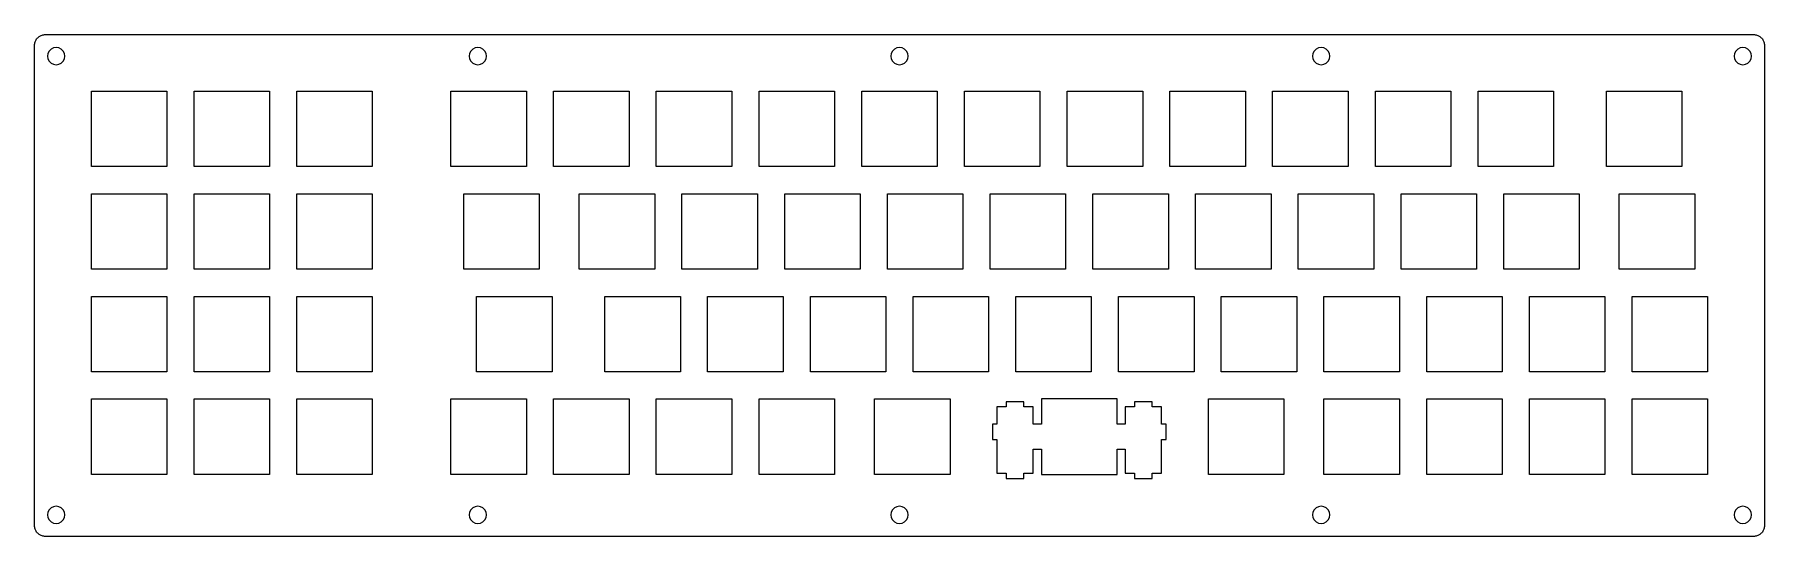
# Model space of a CAD drawing. Extents: x 0 to 321, y 0 to 93.
import ezdxf

# ---------------------------------------------------------------- set-up
doc = ezdxf.new("R2010")
doc.units = 0
doc.layers.get('0').update_dxf_attribs({"linetype": 'CONTINUOUS'})

msp = doc.modelspace()

# ---------------------------------------------------------------- linework, layer by layer
at = {"color": 0}
for p, q in [((0.919152, 93.0092), (1.05006, 93.0963)), ((1.05006, 93.0963), (1.18787, 93.1732)), ((1.18787, 93.1732), (1.32981, 93.2381)), ((1.32981, 93.2381), (1.47588, 93.2931)), ((1.47588, 93.2931), (1.62884, 93.3358)), ((1.62884, 93.3358), (1.7818, 93.3662)), ((1.7818, 93.3662), (1.9389, 93.3842)), ((1.9389, 93.3842), (2.096, 93.3909)), ((2.096, 93.3909), (318.896, 93.3909)), ((318.896, 93.3909), (319.053, 93.3842)), ((319.053, 93.3842), (319.209, 93.3662)), ((319.209, 93.3662), (319.363, 93.3358)), ((319.363, 93.3358), (319.515, 93.2931)), ((319.515, 93.2931), (319.662, 93.2381)), ((319.662, 93.2381), (319.804, 93.1732)), ((319.804, 93.1732), (319.941, 93.0963)), ((319.941, 93.0963), (320.071, 93.0092)), ((0.095085, 91.3903), (0.101975, 91.5472)), ((0.095085, 2.1897), (0.095085, 91.3903)), ((0.101975, 91.5472), (0.119889, 91.7042)), ((0.119889, 91.7042), (0.150206, 91.8573)), ((0.150206, 91.8573), (0.192925, 92.0101)), ((0.192925, 92.0101), (0.248047, 92.1561)), ((0.248047, 92.1561), (0.312815, 92.2983)), ((0.312815, 92.2983), (0.389985, 92.4359)), ((0.389985, 92.4359), (0.4768, 92.5671)), ((0.4768, 92.5671), (0.574643, 92.6895)), ((0.574643, 92.6895), (0.680752, 92.8053)), ((0.680752, 92.8053), (0.796505, 92.9114)), ((0.796505, 92.9114), (0.919152, 93.0092)), ((2.57418, 89.8853), (2.49425, 89.3907)), ((2.80017, 90.3333), (2.57418, 89.8853)), ((3.15295, 90.6861), (2.80017, 90.3333)), ((3.6008, 90.9119), (3.15295, 90.6861)), ((4.09416, 90.9906), (3.6008, 90.9119)), ((4.58886, 90.9119), (4.09416, 90.9906)), ((5.03534, 90.6861), (4.58886, 90.9119)), ((5.38949, 90.3333), (5.03534, 90.6861)), ((5.61689, 89.8853), (5.38949, 90.3333)), ((5.69405, 89.3907), (5.61689, 89.8853)), ((80.7738, 89.8853), (80.6951, 89.3907)), ((81.001, 90.3333), (80.7738, 89.8853)), ((81.3537, 90.6861), (81.001, 90.3333)), ((81.8003, 90.9119), (81.3537, 90.6861)), ((82.2949, 90.9906), (81.8003, 90.9119)), ((82.7899, 90.9119), (82.2949, 90.9906)), ((83.2347, 90.6861), (82.7899, 90.9119)), ((83.5889, 90.3333), (83.2347, 90.6861)), ((83.8165, 89.8853), (83.5889, 90.3333)), ((83.8951, 89.3907), (83.8165, 89.8853)), ((158.973, 89.8853), (158.896, 89.3907)), ((159.202, 90.3333), (158.973, 89.8853)), ((159.556, 90.6861), (159.202, 90.3333)), ((160.001, 90.9119), (159.556, 90.6861)), ((160.496, 90.9906), (160.001, 90.9119)), ((160.989, 90.9119), (160.496, 90.9906)), ((161.436, 90.6861), (160.989, 90.9119)), ((161.79, 90.3333), (161.436, 90.6861)), ((162.017, 89.8853), (161.79, 90.3333)), ((162.096, 89.3907), (162.017, 89.8853)), ((237.174, 89.8853), (237.096, 89.3907)), ((237.401, 90.3333), (237.174, 89.8853)), ((237.756, 90.6861), (237.401, 90.3333)), ((238.202, 90.9119), (237.756, 90.6861)), ((238.695, 90.9906), (238.202, 90.9119)), ((239.19, 90.9119), (238.695, 90.9906)), ((239.637, 90.6861), (239.19, 90.9119)), ((239.991, 90.3333), (239.637, 90.6861)), ((240.217, 89.8853), (239.991, 90.3333)), ((240.295, 89.3907), (240.217, 89.8853)), ((315.375, 89.8853), (315.297, 89.3907)), ((315.601, 90.3333), (315.375, 89.8853)), ((315.955, 90.6861), (315.601, 90.3333)), ((316.402, 90.9119), (315.955, 90.6861)), ((316.896, 90.9906), (316.402, 90.9119)), ((317.391, 90.9119), (316.896, 90.9906)), ((317.836, 90.6861), (317.391, 90.9119)), ((318.19, 90.3333), (317.836, 90.6861)), ((318.418, 89.8853), (318.19, 90.3333)), ((318.496, 89.3907), (318.418, 89.8853)), ((320.071, 93.0092), (320.194, 92.9114)), ((320.194, 92.9114), (320.31, 92.8053)), ((320.31, 92.8053), (320.416, 92.6895)), ((320.416, 92.6895), (320.515, 92.5671)), ((320.515, 92.5671), (320.602, 92.4359)), ((320.602, 92.4359), (320.679, 92.2983)), ((320.679, 92.2983), (320.744, 92.1561)), ((320.744, 92.1561), (320.799, 92.0101)), ((320.799, 92.0101), (320.84, 91.8573)), ((320.84, 91.8573), (320.872, 91.7042)), ((320.872, 91.7042), (320.89, 91.5472)), ((320.89, 91.5472), (320.897, 91.3903)), ((320.897, 91.3903), (320.897, 2.1897)), ((2.49425, 89.3907), (2.57418, 88.8972)), ((2.57418, 88.8972), (2.80017, 88.4509)), ((2.80017, 88.4509), (3.15295, 88.0967)), ((3.15295, 88.0967), (3.6008, 87.8692)), ((3.6008, 87.8692), (4.09416, 87.7905)), ((4.09416, 87.7905), (4.58886, 87.8692)), ((4.58886, 87.8692), (5.03534, 88.0967)), ((5.03534, 88.0967), (5.38949, 88.4509)), ((5.38949, 88.4509), (5.61689, 88.8972)), ((5.61689, 88.8972), (5.69405, 89.3907)), ((80.6951, 89.3907), (80.7738, 88.8972)), ((80.7738, 88.8972), (81.001, 88.4509)), ((81.001, 88.4509), (81.3537, 88.0967)), ((81.3537, 88.0967), (81.8003, 87.8692)), ((81.8003, 87.8692), (82.2949, 87.7905)), ((82.2949, 87.7905), (82.7899, 87.8692)), ((82.7899, 87.8692), (83.2347, 88.0967)), ((83.2347, 88.0967), (83.5889, 88.4509)), ((83.5889, 88.4509), (83.8165, 88.8972)), ((83.8165, 88.8972), (83.8951, 89.3907)), ((158.896, 89.3907), (158.973, 88.8972)), ((158.973, 88.8972), (159.202, 88.4509)), ((159.202, 88.4509), (159.556, 88.0967)), ((159.556, 88.0967), (160.001, 87.8692)), ((160.001, 87.8692), (160.496, 87.7905)), ((160.496, 87.7905), (160.989, 87.8692)), ((160.989, 87.8692), (161.436, 88.0967)), ((161.436, 88.0967), (161.79, 88.4509)), ((161.79, 88.4509), (162.017, 88.8972)), ((162.017, 88.8972), (162.096, 89.3907)), ((237.096, 89.3907), (237.174, 88.8972)), ((237.174, 88.8972), (237.401, 88.4509)), ((237.401, 88.4509), (237.756, 88.0967)), ((237.756, 88.0967), (238.202, 87.8692)), ((238.202, 87.8692), (238.695, 87.7905)), ((238.695, 87.7905), (239.19, 87.8692)), ((239.19, 87.8692), (239.637, 88.0967)), ((239.637, 88.0967), (239.991, 88.4509)), ((239.991, 88.4509), (240.217, 88.8972)), ((240.217, 88.8972), (240.295, 89.3907)), ((315.297, 89.3907), (315.375, 88.8972)), ((315.375, 88.8972), (315.601, 88.4509)), ((315.601, 88.4509), (315.955, 88.0967)), ((315.955, 88.0967), (316.402, 87.8692)), ((316.402, 87.8692), (316.896, 87.7905)), ((316.896, 87.7905), (317.391, 87.8692)), ((317.391, 87.8692), (317.836, 88.0967)), ((317.836, 88.0967), (318.19, 88.4509)), ((318.19, 88.4509), (318.418, 88.8972)), ((318.418, 88.8972), (318.496, 89.3907)), ((10.6192, 82.8668), (24.62, 82.8668)), ((10.6192, 68.8661), (10.6192, 82.8668)), ((24.62, 82.8668), (24.62, 68.8661)), ((29.6706, 82.8668), (43.67, 82.8668)), ((29.6706, 68.8661), (29.6706, 82.8668)), ((43.67, 82.8668), (43.67, 68.8661)), ((48.7204, 82.8668), (62.72, 82.8668)), ((48.7204, 68.8661), (48.7204, 82.8668)), ((62.72, 82.8668), (62.72, 68.8661)), ((77.2954, 82.8668), (91.295, 82.8668)), ((77.2954, 68.8661), (77.2954, 82.8668)), ((91.295, 82.8668), (91.295, 68.8661)), ((96.3454, 82.8668), (110.345, 82.8668)), ((96.3454, 68.8661), (96.3454, 82.8668)), ((110.345, 82.8668), (110.345, 68.8661)), ((115.395, 82.8668), (129.395, 82.8668)), ((115.395, 68.8661), (115.395, 82.8668)), ((129.395, 82.8668), (129.395, 68.8661)), ((134.445, 82.8668), (148.445, 82.8668)), ((134.445, 68.8661), (134.445, 82.8668)), ((148.445, 82.8668), (148.445, 68.8661)), ((153.495, 82.8668), (167.495, 82.8668)), ((153.495, 68.8661), (153.495, 82.8668)), ((167.495, 82.8668), (167.495, 68.8661)), ((172.545, 82.8668), (186.545, 82.8668)), ((172.545, 68.8661), (172.545, 82.8668)), ((186.545, 82.8668), (186.545, 68.8661)), ((191.595, 82.8668), (205.595, 82.8668)), ((191.595, 68.8661), (191.595, 82.8668)), ((205.595, 82.8668), (205.595, 68.8661)), ((210.645, 82.8668), (224.645, 82.8668)), ((210.645, 68.8661), (210.645, 82.8668)), ((224.645, 82.8668), (224.645, 68.8661)), ((229.695, 82.8668), (243.695, 82.8668)), ((229.695, 68.8661), (229.695, 82.8668)), ((243.695, 82.8668), (243.695, 68.8661)), ((248.745, 82.8668), (262.745, 82.8668)), ((248.745, 68.8661), (248.745, 82.8668)), ((262.745, 82.8668), (262.745, 68.8661)), ((267.795, 82.8668), (281.795, 82.8668)), ((267.795, 68.8661), (267.795, 82.8668)), ((281.795, 82.8668), (281.795, 68.8661)), ((291.608, 82.8668), (305.608, 82.8668)), ((291.608, 68.8661), (291.608, 82.8668)), ((305.608, 82.8668), (305.608, 68.8661)), ((24.62, 68.8661), (10.6192, 68.8661)), ((43.67, 68.8661), (29.6706, 68.8661)), ((62.72, 68.8661), (48.7204, 68.8661)), ((91.295, 68.8661), (77.2954, 68.8661)), ((110.345, 68.8661), (96.3454, 68.8661)), ((129.395, 68.8661), (115.395, 68.8661)), ((148.445, 68.8661), (134.445, 68.8661)), ((167.495, 68.8661), (153.495, 68.8661)), ((186.545, 68.8661), (172.545, 68.8661)), ((205.595, 68.8661), (191.595, 68.8661)), ((224.645, 68.8661), (210.645, 68.8661)), ((243.695, 68.8661), (229.695, 68.8661)), ((262.745, 68.8661), (248.745, 68.8661)), ((281.795, 68.8661), (267.795, 68.8661)), ((305.608, 68.8661), (291.608, 68.8661)), ((10.6192, 63.8157), (24.62, 63.8157)), ((10.6192, 49.8161), (10.6192, 63.8157)), ((24.62, 63.8157), (24.62, 49.8161)), ((29.6706, 63.8157), (43.67, 63.8157)), ((29.6706, 49.8161), (29.6706, 63.8157)), ((43.67, 63.8157), (43.67, 49.8161)), ((48.7204, 63.8157), (62.72, 63.8157)), ((48.7204, 49.8161), (48.7204, 63.8157)), ((62.72, 63.8157), (62.72, 49.8161)), ((79.6766, 63.8157), (93.6763, 63.8157)), ((79.6766, 49.8161), (79.6766, 63.8157)), ((93.6763, 63.8157), (93.6763, 49.8161)), ((101.108, 63.8157), (115.108, 63.8157)), ((101.108, 49.8161), (101.108, 63.8157)), ((115.108, 63.8157), (115.108, 49.8161)), ((120.158, 63.8157), (134.158, 63.8157)), ((120.158, 49.8161), (120.158, 63.8157)), ((134.158, 63.8157), (134.158, 49.8161)), ((139.208, 63.8157), (153.208, 63.8157)), ((139.208, 49.8161), (139.208, 63.8157)), ((153.208, 63.8157), (153.208, 49.8161)), ((158.258, 63.8157), (172.258, 63.8157)), ((158.258, 49.8161), (158.258, 63.8157)), ((172.258, 63.8157), (172.258, 49.8161)), ((177.308, 63.8157), (191.308, 63.8157)), ((177.308, 49.8161), (177.308, 63.8157)), ((191.308, 63.8157), (191.308, 49.8161)), ((196.358, 63.8157), (210.358, 63.8157)), ((196.358, 49.8161), (196.358, 63.8157)), ((210.358, 63.8157), (210.358, 49.8161)), ((215.408, 63.8157), (229.408, 63.8157)), ((215.408, 49.8161), (215.408, 63.8157)), ((229.408, 63.8157), (229.408, 49.8161)), ((234.458, 63.8157), (248.458, 63.8157)), ((234.458, 49.8161), (234.458, 63.8157)), ((248.458, 63.8157), (248.458, 49.8161)), ((253.507, 63.8157), (267.508, 63.8157)), ((253.507, 49.8161), (253.507, 63.8157)), ((267.508, 63.8157), (267.508, 49.8161)), ((272.558, 63.8157), (286.558, 63.8157)), ((272.558, 49.8161), (272.558, 63.8157)), ((286.558, 63.8157), (286.558, 49.8161)), ((293.988, 63.8157), (307.989, 63.8157)), ((293.988, 49.8161), (293.988, 63.8157)), ((307.989, 63.8157), (307.989, 49.8161)), ((24.62, 49.8161), (10.6192, 49.8161)), ((43.67, 49.8161), (29.6706, 49.8161)), ((62.72, 49.8161), (48.7204, 49.8161)), ((93.6763, 49.8161), (79.6766, 49.8161)), ((115.108, 49.8161), (101.108, 49.8161)), ((134.158, 49.8161), (120.158, 49.8161)), ((153.208, 49.8161), (139.208, 49.8161)), ((172.258, 49.8161), (158.258, 49.8161)), ((191.308, 49.8161), (177.308, 49.8161)), ((210.358, 49.8161), (196.358, 49.8161)), ((229.408, 49.8161), (215.408, 49.8161)), ((248.458, 49.8161), (234.458, 49.8161)), ((267.508, 49.8161), (253.507, 49.8161)), ((286.558, 49.8161), (272.558, 49.8161)), ((307.989, 49.8161), (293.988, 49.8161)), ((10.6192, 44.7657), (24.62, 44.7657)), ((10.6192, 30.7661), (10.6192, 44.7657)), ((24.62, 44.7657), (24.62, 30.7661)), ((29.6706, 44.7657), (43.67, 44.7657)), ((29.6706, 30.7661), (29.6706, 44.7657)), ((43.67, 44.7657), (43.67, 30.7661)), ((48.7204, 44.7657), (62.72, 44.7657)), ((48.7204, 30.7661), (48.7204, 44.7657)), ((62.72, 44.7657), (62.72, 30.7661)), ((82.0579, 44.7657), (96.0575, 44.7657)), ((82.0579, 30.7661), (82.0579, 44.7657)), ((96.0575, 44.7657), (96.0575, 30.7661)), ((105.87, 44.7657), (119.87, 44.7657)), ((105.87, 30.7661), (105.87, 44.7657)), ((119.87, 44.7657), (119.87, 30.7661)), ((124.919, 44.7657), (138.92, 44.7657)), ((124.919, 30.7661), (124.919, 44.7657)), ((138.92, 44.7657), (138.92, 30.7661)), ((143.97, 44.7657), (157.97, 44.7657)), ((143.97, 30.7661), (143.97, 44.7657)), ((157.97, 44.7657), (157.97, 30.7661)), ((163.02, 44.7657), (177.02, 44.7657)), ((163.02, 30.7661), (163.02, 44.7657)), ((177.02, 44.7657), (177.02, 30.7661)), ((182.07, 44.7657), (196.07, 44.7657)), ((182.07, 30.7661), (182.07, 44.7657)), ((196.07, 44.7657), (196.07, 30.7661)), ((201.12, 44.7657), (215.12, 44.7657)), ((201.12, 30.7661), (201.12, 44.7657)), ((215.12, 44.7657), (215.12, 30.7661)), ((220.17, 44.7657), (234.17, 44.7657)), ((220.17, 30.7661), (220.17, 44.7657)), ((234.17, 44.7657), (234.17, 30.7661)), ((239.22, 44.7657), (253.22, 44.7657)), ((239.22, 30.7661), (239.22, 44.7657)), ((253.22, 44.7657), (253.22, 30.7661)), ((258.27, 44.7657), (272.27, 44.7657)), ((258.27, 30.7661), (258.27, 44.7657)), ((272.27, 44.7657), (272.27, 30.7661)), ((277.32, 44.7657), (291.32, 44.7657)), ((277.32, 30.7661), (277.32, 44.7657)), ((291.32, 44.7657), (291.32, 30.7661)), ((296.37, 44.7657), (310.37, 44.7657)), ((296.37, 30.7661), (296.37, 44.7657)), ((310.37, 44.7657), (310.37, 30.7661)), ((24.62, 30.7661), (10.6192, 30.7661)), ((43.67, 30.7661), (29.6706, 30.7661)), ((62.72, 30.7661), (48.7204, 30.7661)), ((96.0575, 30.7661), (82.0579, 30.7661)), ((119.87, 30.7661), (105.87, 30.7661)), ((138.92, 30.7661), (124.919, 30.7661)), ((157.97, 30.7661), (143.97, 30.7661)), ((177.02, 30.7661), (163.02, 30.7661)), ((196.07, 30.7661), (182.07, 30.7661)), ((215.12, 30.7661), (201.12, 30.7661)), ((234.17, 30.7661), (220.17, 30.7661)), ((253.22, 30.7661), (239.22, 30.7661)), ((272.27, 30.7661), (258.27, 30.7661)), ((291.32, 30.7661), (277.32, 30.7661)), ((310.37, 30.7661), (296.37, 30.7661)), ((10.6192, 25.7156), (24.62, 25.7156)), ((10.6192, 11.7161), (10.6192, 25.7156)), ((24.62, 25.7156), (24.62, 11.7161)), ((29.6706, 25.7156), (43.67, 25.7156)), ((29.6706, 11.7161), (29.6706, 25.7156)), ((43.67, 25.7156), (43.67, 11.7161)), ((48.7204, 25.7156), (62.72, 25.7156)), ((48.7204, 11.7161), (48.7204, 25.7156)), ((62.72, 25.7156), (62.72, 11.7161)), ((77.2954, 25.7156), (91.295, 25.7156)), ((77.2954, 11.7161), (77.2954, 25.7156)), ((91.295, 25.7156), (91.295, 11.7161)), ((96.3454, 25.7156), (110.345, 25.7156)), ((96.3454, 11.7161), (96.3454, 25.7156)), ((110.345, 25.7156), (110.345, 11.7161)), ((115.395, 25.7156), (129.395, 25.7156)), ((115.395, 11.7161), (115.395, 25.7156)), ((129.395, 25.7156), (129.395, 11.7161)), ((134.445, 25.7156), (148.445, 25.7156)), ((134.445, 11.7161), (134.445, 25.7156)), ((148.445, 25.7156), (148.445, 11.7161)), ((155.877, 25.7156), (169.876, 25.7156)), ((155.877, 11.7161), (155.877, 25.7156)), ((169.876, 25.7156), (169.876, 11.7161)), ((186.833, 25.7156), (186.833, 21.0151)), ((200.833, 25.7156), (186.833, 25.7156)), ((200.833, 21.0151), (200.833, 25.7156)), ((217.788, 25.7156), (231.789, 25.7156)), ((217.788, 11.7161), (217.788, 25.7156)), ((231.789, 25.7156), (231.789, 11.7161)), ((239.22, 25.7156), (253.22, 25.7156)), ((239.22, 11.7161), (239.22, 25.7156)), ((253.22, 25.7156), (253.22, 11.7161)), ((258.27, 25.7156), (272.27, 25.7156)), ((258.27, 11.7161), (258.27, 25.7156)), ((272.27, 25.7156), (272.27, 11.7161)), ((277.32, 25.7156), (291.32, 25.7156)), ((277.32, 11.7161), (277.32, 25.7156)), ((291.32, 25.7156), (291.32, 11.7161)), ((296.37, 25.7156), (310.37, 25.7156)), ((296.37, 11.7161), (296.37, 25.7156)), ((310.37, 25.7156), (310.37, 11.7161)), ((180.282, 24.2452), (178.558, 24.2452)), ((178.558, 24.2452), (178.558, 21.0151)), ((183.582, 25.1657), (180.282, 25.1657)), ((180.282, 25.1657), (180.282, 24.2452)), ((183.582, 24.2452), (183.582, 25.1657)), ((185.307, 24.2452), (183.582, 24.2452)), ((185.307, 21.0151), (185.307, 24.2452)), ((204.082, 24.2452), (202.358, 24.2452)), ((202.358, 24.2452), (202.358, 21.0151)), ((207.382, 25.1657), (204.082, 25.1657)), ((204.082, 25.1657), (204.082, 24.2452)), ((207.382, 24.2452), (207.382, 25.1657)), ((209.108, 24.2452), (207.382, 24.2452)), ((209.108, 21.0151), (209.108, 24.2452)), ((178.558, 21.0151), (177.733, 21.0151)), ((177.733, 21.0151), (177.733, 18.2163)), ((186.833, 21.0151), (185.307, 21.0151)), ((202.358, 21.0151), (200.833, 21.0151)), ((209.933, 21.0151), (209.108, 21.0151)), ((209.933, 18.2163), (209.933, 21.0151)), ((177.733, 18.2163), (178.558, 18.2163)), ((178.558, 18.2163), (178.558, 11.9462)), ((185.307, 11.9462), (185.307, 16.4152)), ((185.307, 16.4152), (186.833, 16.4152)), ((186.833, 16.4152), (186.833, 11.7161)), ((200.833, 11.7161), (200.833, 16.4152)), ((200.833, 16.4152), (202.358, 16.4152)), ((202.358, 16.4152), (202.358, 11.9462)), ((209.108, 11.9462), (209.108, 18.2163)), ((209.108, 18.2163), (209.933, 18.2163)), ((24.62, 11.7161), (10.6192, 11.7161)), ((43.67, 11.7161), (29.6706, 11.7161)), ((62.72, 11.7161), (48.7204, 11.7161)), ((91.295, 11.7161), (77.2954, 11.7161)), ((110.345, 11.7161), (96.3454, 11.7161)), ((129.395, 11.7161), (115.395, 11.7161)), ((148.445, 11.7161), (134.445, 11.7161)), ((169.876, 11.7161), (155.877, 11.7161)), ((178.558, 11.9462), (180.282, 11.9462)), ((180.282, 11.9462), (180.282, 10.965)), ((180.282, 10.965), (183.582, 10.965)), ((183.582, 10.965), (183.582, 11.9462)), ((183.582, 11.9462), (185.307, 11.9462)), ((186.833, 11.7161), (200.833, 11.7161)), ((202.358, 11.9462), (204.082, 11.9462)), ((204.082, 11.9462), (204.082, 10.965)), ((204.082, 10.965), (207.382, 10.965)), ((207.382, 10.965), (207.382, 11.9462)), ((207.382, 11.9462), (209.108, 11.9462)), ((231.789, 11.7161), (217.788, 11.7161)), ((253.22, 11.7161), (239.22, 11.7161)), ((272.27, 11.7161), (258.27, 11.7161)), ((291.32, 11.7161), (277.32, 11.7161)), ((310.37, 11.7161), (296.37, 11.7161)), ((2.57418, 4.68394), (2.49425, 4.18924)), ((2.49425, 4.18924), (2.57418, 3.69591)), ((2.80017, 5.13045), (2.57418, 4.68394)), ((2.57418, 3.69591), (2.80017, 3.24942)), ((3.15295, 5.4846), (2.80017, 5.13045)), ((2.80017, 3.24942), (3.15295, 2.89526)), ((3.6008, 5.71197), (3.15295, 5.4846)), ((4.09416, 5.78915), (3.6008, 5.71197)), ((4.58886, 5.71197), (4.09416, 5.78915)), ((5.03534, 5.4846), (4.58886, 5.71197)), ((5.38949, 5.13045), (5.03534, 5.4846)), ((5.03534, 2.89526), (5.38949, 3.24942)), ((5.61689, 4.68394), (5.38949, 5.13045)), ((5.38949, 3.24942), (5.61689, 3.69591)), ((5.69405, 4.18924), (5.61689, 4.68394)), ((5.61689, 3.69591), (5.69405, 4.18924)), ((80.7738, 4.68394), (80.6951, 4.18924)), ((80.6951, 4.18924), (80.7738, 3.69591)), ((81.001, 5.13045), (80.7738, 4.68394)), ((80.7738, 3.69591), (81.001, 3.24942)), ((81.3537, 5.4846), (81.001, 5.13045)), ((81.001, 3.24942), (81.3537, 2.89526)), ((81.8003, 5.71197), (81.3537, 5.4846)), ((82.2949, 5.78915), (81.8003, 5.71197)), ((82.7899, 5.71197), (82.2949, 5.78915)), ((83.2347, 5.4846), (82.7899, 5.71197)), ((83.5889, 5.13045), (83.2347, 5.4846)), ((83.2347, 2.89526), (83.5889, 3.24942)), ((83.8165, 4.68394), (83.5889, 5.13045)), ((83.5889, 3.24942), (83.8165, 3.69591)), ((83.8951, 4.18924), (83.8165, 4.68394)), ((83.8165, 3.69591), (83.8951, 4.18924)), ((158.973, 4.68394), (158.896, 4.18924)), ((158.896, 4.18924), (158.973, 3.69591)), ((159.202, 5.13045), (158.973, 4.68394)), ((158.973, 3.69591), (159.202, 3.24942)), ((159.556, 5.4846), (159.202, 5.13045)), ((159.202, 3.24942), (159.556, 2.89526)), ((160.001, 5.71197), (159.556, 5.4846)), ((160.496, 5.78915), (160.001, 5.71197)), ((160.989, 5.71197), (160.496, 5.78915)), ((161.436, 5.4846), (160.989, 5.71197)), ((161.79, 5.13045), (161.436, 5.4846)), ((161.436, 2.89526), (161.79, 3.24942)), ((162.017, 4.68394), (161.79, 5.13045)), ((161.79, 3.24942), (162.017, 3.69591)), ((162.096, 4.18924), (162.017, 4.68394)), ((162.017, 3.69591), (162.096, 4.18924)), ((237.174, 4.68394), (237.096, 4.18924)), ((237.096, 4.18924), (237.174, 3.69591)), ((237.401, 5.13045), (237.174, 4.68394)), ((237.174, 3.69591), (237.401, 3.24942)), ((237.756, 5.4846), (237.401, 5.13045)), ((237.401, 3.24942), (237.756, 2.89526)), ((238.202, 5.71197), (237.756, 5.4846)), ((238.695, 5.78915), (238.202, 5.71197)), ((239.19, 5.71197), (238.695, 5.78915)), ((239.637, 5.4846), (239.19, 5.71197)), ((239.991, 5.13045), (239.637, 5.4846)), ((239.637, 2.89526), (239.991, 3.24942)), ((240.217, 4.68394), (239.991, 5.13045)), ((239.991, 3.24942), (240.217, 3.69591)), ((240.295, 4.18924), (240.217, 4.68394)), ((240.217, 3.69591), (240.295, 4.18924)), ((315.375, 4.68394), (315.297, 4.18924)), ((315.297, 4.18924), (315.375, 3.69591)), ((315.601, 5.13045), (315.375, 4.68394)), ((315.375, 3.69591), (315.601, 3.24942)), ((315.955, 5.4846), (315.601, 5.13045)), ((315.601, 3.24942), (315.955, 2.89526)), ((316.402, 5.71197), (315.955, 5.4846)), ((316.896, 5.78915), (316.402, 5.71197)), ((317.391, 5.71197), (316.896, 5.78915)), ((317.836, 5.4846), (317.391, 5.71197)), ((318.19, 5.13045), (317.836, 5.4846)), ((317.836, 2.89526), (318.19, 3.24942)), ((318.418, 4.68394), (318.19, 5.13045)), ((318.19, 3.24942), (318.418, 3.69591)), ((318.496, 4.18924), (318.418, 4.68394)), ((318.418, 3.69591), (318.496, 4.18924)), ((0.101975, 2.03399), (0.095085, 2.1897)), ((0.119889, 1.87827), (0.101975, 2.03399)), ((0.150206, 1.72393), (0.119889, 1.87827)), ((0.192925, 1.57097), (0.150206, 1.72393)), ((0.248047, 1.42489), (0.192925, 1.57097)), ((0.312815, 1.28295), (0.248047, 1.42489)), ((0.389985, 1.14515), (0.312815, 1.28295)), ((0.4768, 1.01424), (0.389985, 1.14515)), ((0.574643, 0.891589), (0.4768, 1.01424)), ((0.680752, 0.775836), (0.574643, 0.891589)), ((0.796505, 0.669727), (0.680752, 0.775836)), ((0.919152, 0.571885), (0.796505, 0.669727)), ((1.05006, 0.485069), (0.919152, 0.571885)), ((1.18787, 0.407899), (1.05006, 0.485069)), ((1.32981, 0.343131), (1.18787, 0.407899)), ((1.47588, 0.28801), (1.32981, 0.343131)), ((1.62884, 0.245291), (1.47588, 0.28801)), ((1.7818, 0.214974), (1.62884, 0.245291)), ((1.9389, 0.19706), (1.7818, 0.214974)), ((2.096, 0.190169), (1.9389, 0.19706)), ((318.896, 0.190169), (2.096, 0.190169)), ((3.15295, 2.89526), (3.6008, 2.66926)), ((3.6008, 2.66926), (4.09416, 2.59071)), ((4.09416, 2.59071), (4.58886, 2.66926)), ((4.58886, 2.66926), (5.03534, 2.89526)), ((81.3537, 2.89526), (81.8003, 2.66926)), ((81.8003, 2.66926), (82.2949, 2.59071)), ((82.2949, 2.59071), (82.7899, 2.66926)), ((82.7899, 2.66926), (83.2347, 2.89526)), ((159.556, 2.89526), (160.001, 2.66926)), ((160.001, 2.66926), (160.496, 2.59071)), ((160.496, 2.59071), (160.989, 2.66926)), ((160.989, 2.66926), (161.436, 2.89526)), ((237.756, 2.89526), (238.202, 2.66926)), ((238.202, 2.66926), (238.695, 2.59071)), ((238.695, 2.59071), (239.19, 2.66926)), ((239.19, 2.66926), (239.637, 2.89526)), ((315.955, 2.89526), (316.402, 2.66926)), ((316.402, 2.66926), (316.896, 2.59071)), ((316.896, 2.59071), (317.391, 2.66926)), ((317.391, 2.66926), (317.836, 2.89526)), ((319.053, 0.19706), (318.896, 0.190169)), ((319.209, 0.214974), (319.053, 0.19706)), ((319.363, 0.245291), (319.209, 0.214974)), ((319.515, 0.28801), (319.363, 0.245291)), ((319.662, 0.343131), (319.515, 0.28801)), ((319.804, 0.407899), (319.662, 0.343131)), ((319.941, 0.485069), (319.804, 0.407899)), ((320.071, 0.571885), (319.941, 0.485069)), ((320.194, 0.669727), (320.071, 0.571885)), ((320.31, 0.775836), (320.194, 0.669727)), ((320.416, 0.891589), (320.31, 0.775836)), ((320.515, 1.01424), (320.416, 0.891589)), ((320.602, 1.14515), (320.515, 1.01424)), ((320.679, 1.28295), (320.602, 1.14515)), ((320.744, 1.42489), (320.679, 1.28295)), ((320.799, 1.57097), (320.744, 1.42489)), ((320.84, 1.72393), (320.799, 1.57097)), ((320.872, 1.87827), (320.84, 1.72393)), ((320.89, 2.03399), (320.872, 1.87827)), ((320.897, 2.1897), (320.89, 2.03399))]:
    msp.add_line(p, q, dxfattribs=at)

doc.saveas('drawing.dxf')
